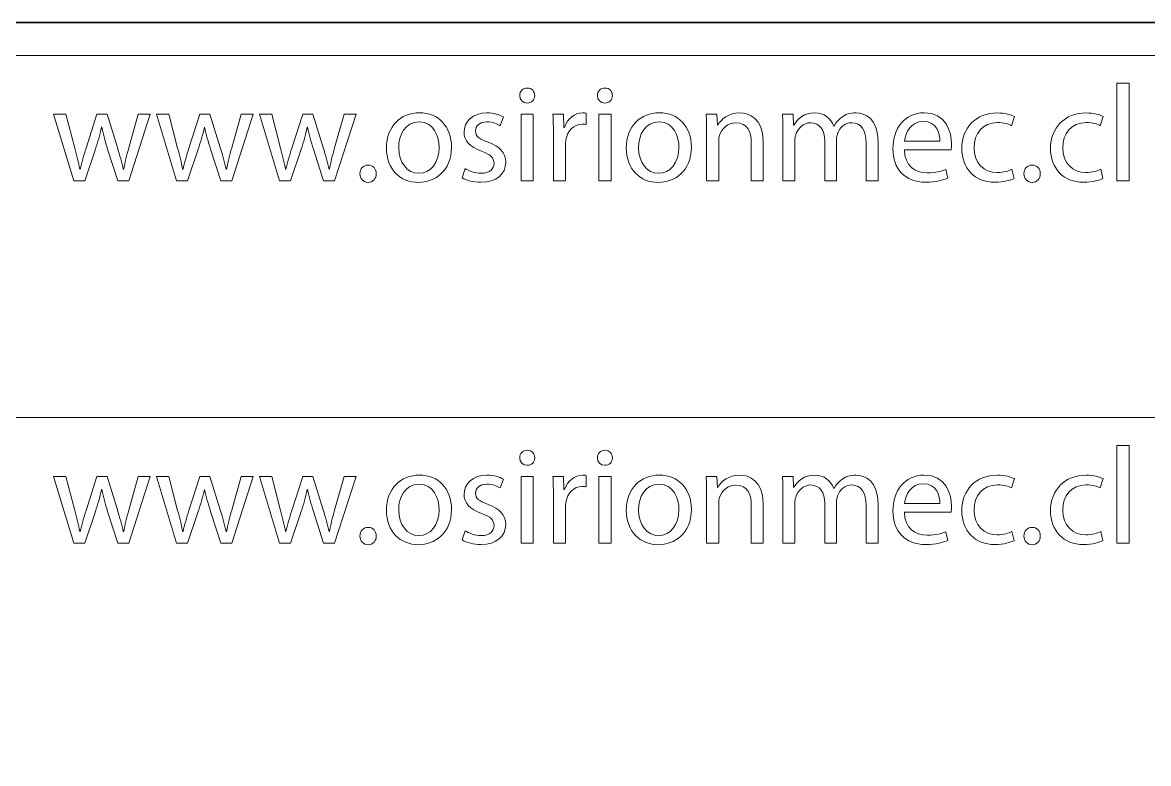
# Model space of a CAD drawing. Header units: inches. Extents: x 4400 to 4800, y 4100 to 4300.
# Drawn here: x 4729.27 to 4770.2, y 4273.05 to 4300 of the extents above; entities that cross this region are included whole.
import ezdxf

# ---------------------------------------------------------------- set-up
doc = ezdxf.new("R2010")
doc.units = ezdxf.units.IN
doc.header["$MEASUREMENT"] = 0
doc.layers.add('Capa 1', color=7, linetype='Continuous')

# ---------------------------------------------------------------- blocks, each defined once
blk = doc.blocks.new('block 47')
at = {"layer": 'Capa 1', "color": 1, "lineweight": 9, "true_color": 0xff0000}
for points in [[(4769.051, 4297.792), (4769.491, 4297.792), (4769.491, 4294.241), (4769.051, 4294.241), (4769.051, 4297.792)], [(4747.397, 4294.241), (4747.397, 4296.662), (4747.836, 4296.662), (4747.836, 4294.241), (4747.397, 4294.241)], [(4750.221, 4294.241), (4750.221, 4296.662), (4750.661, 4296.662), (4750.661, 4294.241), (4750.221, 4294.241)]]:
    blk.add_lwpolyline(points, dxfattribs=at)
for points, knots in [([(4747.887, 4297.342), (4747.891, 4297.192), (4747.781, 4297.072), (4747.606, 4297.072), (4747.451, 4297.072), (4747.342, 4297.192), (4747.342, 4297.342), (4747.342, 4297.497), (4747.457, 4297.617), (4747.616, 4297.617), (4747.781, 4297.617), (4747.887, 4297.497), (4747.887, 4297.342)], [0, 0, 0, 0, 1, 1, 1, 2, 2, 2, 3, 3, 3, 4, 4, 4, 4]), ([(4750.711, 4297.342), (4750.716, 4297.192), (4750.606, 4297.072), (4750.431, 4297.072), (4750.276, 4297.072), (4750.166, 4297.192), (4750.166, 4297.342), (4750.166, 4297.497), (4750.281, 4297.617), (4750.441, 4297.617), (4750.606, 4297.617), (4750.711, 4297.497), (4750.711, 4297.342)], [0, 0, 0, 0, 1, 1, 1, 2, 2, 2, 3, 3, 3, 4, 4, 4, 4]), ([(4730.846, 4296.662), (4730.846, 4296.662), (4731.167, 4295.432), (4731.167, 4295.432), (4731.236, 4295.161), (4731.302, 4294.911), (4731.347, 4294.661), (4731.347, 4294.661), (4731.362, 4294.661), (4731.362, 4294.661), (4731.416, 4294.906), (4731.497, 4295.166), (4731.577, 4295.426), (4731.577, 4295.426), (4731.972, 4296.662), (4731.972, 4296.662), (4731.972, 4296.662), (4732.342, 4296.662), (4732.342, 4296.662), (4732.342, 4296.662), (4732.717, 4295.452), (4732.717, 4295.452), (4732.807, 4295.161), (4732.877, 4294.906), (4732.932, 4294.661), (4732.932, 4294.661), (4732.947, 4294.661), (4732.947, 4294.661), (4732.987, 4294.906), (4733.052, 4295.161), (4733.132, 4295.446), (4733.132, 4295.446), (4733.477, 4296.662), (4733.477, 4296.662), (4733.477, 4296.662), (4733.912, 4296.662), (4733.912, 4296.662), (4733.912, 4296.662), (4733.132, 4294.241), (4733.132, 4294.241), (4733.132, 4294.241), (4732.732, 4294.241), (4732.732, 4294.241), (4732.732, 4294.241), (4732.362, 4295.396), (4732.362, 4295.396), (4732.277, 4295.666), (4732.207, 4295.907), (4732.147, 4296.192), (4732.147, 4296.192), (4732.137, 4296.192), (4732.137, 4296.192), (4732.077, 4295.901), (4732.002, 4295.651), (4731.917, 4295.392), (4731.917, 4295.392), (4731.527, 4294.241), (4731.527, 4294.241), (4731.527, 4294.241), (4731.127, 4294.241), (4731.127, 4294.241), (4731.127, 4294.241), (4730.397, 4296.662), (4730.397, 4296.662), (4730.397, 4296.662), (4730.846, 4296.662), (4730.846, 4296.662)], [0, 0, 0, 0, 1, 1, 1, 2, 2, 2, 3, 3, 3, 4, 4, 4, 5, 5, 5, 6, 6, 6, 7, 7, 7, 8, 8, 8, 9, 9, 9, 10, 10, 10, 11, 11, 11, 12, 12, 12, 13, 13, 13, 14, 14, 14, 15, 15, 15, 16, 16, 16, 17, 17, 17, 18, 18, 18, 19, 19, 19, 20, 20, 20, 21, 21, 21, 22, 22, 22, 22]), ([(4734.586, 4296.662), (4734.586, 4296.662), (4734.907, 4295.432), (4734.907, 4295.432), (4734.976, 4295.161), (4735.042, 4294.911), (4735.087, 4294.661), (4735.087, 4294.661), (4735.102, 4294.661), (4735.102, 4294.661), (4735.156, 4294.906), (4735.237, 4295.166), (4735.317, 4295.426), (4735.317, 4295.426), (4735.712, 4296.662), (4735.712, 4296.662), (4735.712, 4296.662), (4736.082, 4296.662), (4736.082, 4296.662), (4736.082, 4296.662), (4736.457, 4295.452), (4736.457, 4295.452), (4736.547, 4295.161), (4736.617, 4294.906), (4736.672, 4294.661), (4736.672, 4294.661), (4736.687, 4294.661), (4736.687, 4294.661), (4736.727, 4294.906), (4736.792, 4295.161), (4736.872, 4295.446), (4736.872, 4295.446), (4737.217, 4296.662), (4737.217, 4296.662), (4737.217, 4296.662), (4737.652, 4296.662), (4737.652, 4296.662), (4737.652, 4296.662), (4736.872, 4294.241), (4736.872, 4294.241), (4736.872, 4294.241), (4736.472, 4294.241), (4736.472, 4294.241), (4736.472, 4294.241), (4736.102, 4295.396), (4736.102, 4295.396), (4736.017, 4295.666), (4735.947, 4295.907), (4735.887, 4296.192), (4735.887, 4296.192), (4735.877, 4296.192), (4735.877, 4296.192), (4735.817, 4295.901), (4735.742, 4295.651), (4735.657, 4295.392), (4735.657, 4295.392), (4735.267, 4294.241), (4735.267, 4294.241), (4735.267, 4294.241), (4734.867, 4294.241), (4734.867, 4294.241), (4734.867, 4294.241), (4734.137, 4296.662), (4734.137, 4296.662), (4734.137, 4296.662), (4734.586, 4296.662), (4734.586, 4296.662)], [0, 0, 0, 0, 1, 1, 1, 2, 2, 2, 3, 3, 3, 4, 4, 4, 5, 5, 5, 6, 6, 6, 7, 7, 7, 8, 8, 8, 9, 9, 9, 10, 10, 10, 11, 11, 11, 12, 12, 12, 13, 13, 13, 14, 14, 14, 15, 15, 15, 16, 16, 16, 17, 17, 17, 18, 18, 18, 19, 19, 19, 20, 20, 20, 21, 21, 21, 22, 22, 22, 22]), ([(4738.326, 4296.662), (4738.326, 4296.662), (4738.647, 4295.432), (4738.647, 4295.432), (4738.716, 4295.161), (4738.782, 4294.911), (4738.827, 4294.661), (4738.827, 4294.661), (4738.842, 4294.661), (4738.842, 4294.661), (4738.896, 4294.906), (4738.977, 4295.166), (4739.057, 4295.426), (4739.057, 4295.426), (4739.452, 4296.662), (4739.452, 4296.662), (4739.452, 4296.662), (4739.822, 4296.662), (4739.822, 4296.662), (4739.822, 4296.662), (4740.197, 4295.452), (4740.197, 4295.452), (4740.287, 4295.161), (4740.357, 4294.906), (4740.412, 4294.661), (4740.412, 4294.661), (4740.427, 4294.661), (4740.427, 4294.661), (4740.467, 4294.906), (4740.532, 4295.161), (4740.612, 4295.446), (4740.612, 4295.446), (4740.957, 4296.662), (4740.957, 4296.662), (4740.957, 4296.662), (4741.392, 4296.662), (4741.392, 4296.662), (4741.392, 4296.662), (4740.612, 4294.241), (4740.612, 4294.241), (4740.612, 4294.241), (4740.212, 4294.241), (4740.212, 4294.241), (4740.212, 4294.241), (4739.842, 4295.396), (4739.842, 4295.396), (4739.757, 4295.666), (4739.687, 4295.907), (4739.627, 4296.192), (4739.627, 4296.192), (4739.617, 4296.192), (4739.617, 4296.192), (4739.557, 4295.901), (4739.482, 4295.651), (4739.396, 4295.392), (4739.396, 4295.392), (4739.007, 4294.241), (4739.007, 4294.241), (4739.007, 4294.241), (4738.607, 4294.241), (4738.607, 4294.241), (4738.607, 4294.241), (4737.877, 4296.662), (4737.877, 4296.662), (4737.877, 4296.662), (4738.326, 4296.662), (4738.326, 4296.662)], [0, 0, 0, 0, 1, 1, 1, 2, 2, 2, 3, 3, 3, 4, 4, 4, 5, 5, 5, 6, 6, 6, 7, 7, 7, 8, 8, 8, 9, 9, 9, 10, 10, 10, 11, 11, 11, 12, 12, 12, 13, 13, 13, 14, 14, 14, 15, 15, 15, 16, 16, 16, 17, 17, 17, 18, 18, 18, 19, 19, 19, 20, 20, 20, 21, 21, 21, 22, 22, 22, 22]), ([(4744.862, 4295.471), (4744.862, 4294.576), (4744.242, 4294.186), (4743.657, 4294.186), (4743.001, 4294.186), (4742.496, 4294.666), (4742.496, 4295.432), (4742.496, 4296.241), (4743.026, 4296.717), (4743.697, 4296.717), (4744.392, 4296.717), (4744.862, 4296.211), (4744.862, 4295.471)], [0, 0, 0, 0, 1, 1, 1, 2, 2, 2, 3, 3, 3, 4, 4, 4, 4]), ([(4745.356, 4294.691), (4745.486, 4294.606), (4745.716, 4294.516), (4745.936, 4294.516), (4746.256, 4294.516), (4746.407, 4294.676), (4746.407, 4294.876), (4746.407, 4295.086), (4746.281, 4295.201), (4745.956, 4295.321), (4745.521, 4295.476), (4745.316, 4295.716), (4745.316, 4296.007), (4745.316, 4296.396), (4745.631, 4296.717), (4746.151, 4296.717), (4746.396, 4296.717), (4746.611, 4296.647), (4746.746, 4296.567), (4746.746, 4296.567), (4746.636, 4296.247), (4746.636, 4296.247), (4746.542, 4296.307), (4746.367, 4296.387), (4746.141, 4296.387), (4745.882, 4296.387), (4745.736, 4296.237), (4745.736, 4296.056), (4745.736, 4295.857), (4745.882, 4295.766), (4746.196, 4295.646), (4746.616, 4295.486), (4746.832, 4295.276), (4746.832, 4294.916), (4746.832, 4294.491), (4746.502, 4294.191), (4745.926, 4294.191), (4745.661, 4294.191), (4745.416, 4294.256), (4745.246, 4294.356), (4745.246, 4294.356), (4745.356, 4294.691), (4745.356, 4294.691)], [0, 0, 0, 0, 1, 1, 1, 2, 2, 2, 3, 3, 3, 4, 4, 4, 5, 5, 5, 6, 6, 6, 7, 7, 7, 8, 8, 8, 9, 9, 9, 10, 10, 10, 11, 11, 11, 12, 12, 12, 13, 13, 13, 14, 14, 14, 14]), ([(4748.567, 4295.907), (4748.567, 4296.192), (4748.561, 4296.436), (4748.547, 4296.662), (4748.547, 4296.662), (4748.931, 4296.662), (4748.931, 4296.662), (4748.931, 4296.662), (4748.946, 4296.187), (4748.946, 4296.187), (4748.946, 4296.187), (4748.966, 4296.187), (4748.966, 4296.187), (4749.077, 4296.512), (4749.342, 4296.717), (4749.637, 4296.717), (4749.686, 4296.717), (4749.721, 4296.712), (4749.761, 4296.702), (4749.761, 4296.702), (4749.761, 4296.287), (4749.761, 4296.287), (4749.717, 4296.297), (4749.672, 4296.301), (4749.611, 4296.301), (4749.301, 4296.301), (4749.081, 4296.066), (4749.021, 4295.736), (4749.012, 4295.676), (4749.001, 4295.607), (4749.001, 4295.531), (4749.001, 4295.531), (4749.001, 4294.241), (4749.001, 4294.241), (4749.001, 4294.241), (4748.567, 4294.241), (4748.567, 4294.241), (4748.567, 4294.241), (4748.567, 4295.907), (4748.567, 4295.907)], [0, 0, 0, 0, 1, 1, 1, 2, 2, 2, 3, 3, 3, 4, 4, 4, 5, 5, 5, 6, 6, 6, 7, 7, 7, 8, 8, 8, 9, 9, 9, 10, 10, 10, 11, 11, 11, 12, 12, 12, 13, 13, 13, 13]), ([(4753.581, 4295.471), (4753.581, 4294.576), (4752.961, 4294.186), (4752.376, 4294.186), (4751.721, 4294.186), (4751.216, 4294.666), (4751.216, 4295.432), (4751.216, 4296.241), (4751.746, 4296.717), (4752.416, 4296.717), (4753.111, 4296.717), (4753.581, 4296.211), (4753.581, 4295.471)], [0, 0, 0, 0, 1, 1, 1, 2, 2, 2, 3, 3, 3, 4, 4, 4, 4]), ([(4754.136, 4296.007), (4754.136, 4296.257), (4754.131, 4296.462), (4754.116, 4296.662), (4754.116, 4296.662), (4754.506, 4296.662), (4754.506, 4296.662), (4754.506, 4296.662), (4754.531, 4296.261), (4754.531, 4296.261), (4754.531, 4296.261), (4754.541, 4296.261), (4754.541, 4296.261), (4754.661, 4296.492), (4754.941, 4296.717), (4755.341, 4296.717), (4755.676, 4296.717), (4756.196, 4296.517), (4756.196, 4295.686), (4756.196, 4295.686), (4756.196, 4294.241), (4756.196, 4294.241), (4756.196, 4294.241), (4755.757, 4294.241), (4755.757, 4294.241), (4755.757, 4294.241), (4755.757, 4295.637), (4755.757, 4295.637), (4755.757, 4296.026), (4755.611, 4296.352), (4755.196, 4296.352), (4754.906, 4296.352), (4754.681, 4296.146), (4754.606, 4295.901), (4754.586, 4295.847), (4754.576, 4295.772), (4754.576, 4295.696), (4754.576, 4295.696), (4754.576, 4294.241), (4754.576, 4294.241), (4754.576, 4294.241), (4754.136, 4294.241), (4754.136, 4294.241), (4754.136, 4294.241), (4754.136, 4296.007), (4754.136, 4296.007)], [0, 0, 0, 0, 1, 1, 1, 2, 2, 2, 3, 3, 3, 4, 4, 4, 5, 5, 5, 6, 6, 6, 7, 7, 7, 8, 8, 8, 9, 9, 9, 10, 10, 10, 11, 11, 11, 12, 12, 12, 13, 13, 13, 14, 14, 14, 15, 15, 15, 15]), ([(4756.911, 4296.007), (4756.911, 4296.257), (4756.906, 4296.462), (4756.891, 4296.662), (4756.891, 4296.662), (4757.276, 4296.662), (4757.276, 4296.662), (4757.276, 4296.662), (4757.296, 4296.271), (4757.296, 4296.271), (4757.296, 4296.271), (4757.311, 4296.271), (4757.311, 4296.271), (4757.446, 4296.502), (4757.671, 4296.717), (4758.071, 4296.717), (4758.401, 4296.717), (4758.651, 4296.517), (4758.757, 4296.231), (4758.757, 4296.231), (4758.766, 4296.231), (4758.766, 4296.231), (4758.841, 4296.367), (4758.936, 4296.472), (4759.036, 4296.547), (4759.182, 4296.657), (4759.342, 4296.717), (4759.572, 4296.717), (4759.891, 4296.717), (4760.367, 4296.507), (4760.367, 4295.666), (4760.367, 4295.666), (4760.367, 4294.241), (4760.367, 4294.241), (4760.367, 4294.241), (4759.937, 4294.241), (4759.937, 4294.241), (4759.937, 4294.241), (4759.937, 4295.611), (4759.937, 4295.611), (4759.937, 4296.076), (4759.767, 4296.357), (4759.411, 4296.357), (4759.162, 4296.357), (4758.967, 4296.172), (4758.892, 4295.957), (4758.872, 4295.897), (4758.856, 4295.816), (4758.856, 4295.736), (4758.856, 4295.736), (4758.856, 4294.241), (4758.856, 4294.241), (4758.856, 4294.241), (4758.427, 4294.241), (4758.427, 4294.241), (4758.427, 4294.241), (4758.427, 4295.692), (4758.427, 4295.692), (4758.427, 4296.076), (4758.256, 4296.357), (4757.921, 4296.357), (4757.646, 4296.357), (4757.446, 4296.136), (4757.376, 4295.917), (4757.351, 4295.851), (4757.341, 4295.776), (4757.341, 4295.702), (4757.341, 4295.702), (4757.341, 4294.241), (4757.341, 4294.241), (4757.341, 4294.241), (4756.911, 4294.241), (4756.911, 4294.241), (4756.911, 4294.241), (4756.911, 4296.007), (4756.911, 4296.007)], [0, 0, 0, 0, 1, 1, 1, 2, 2, 2, 3, 3, 3, 4, 4, 4, 5, 5, 5, 6, 6, 6, 7, 7, 7, 8, 8, 8, 9, 9, 9, 10, 10, 10, 11, 11, 11, 12, 12, 12, 13, 13, 13, 14, 14, 14, 15, 15, 15, 16, 16, 16, 17, 17, 17, 18, 18, 18, 19, 19, 19, 20, 20, 20, 21, 21, 21, 22, 22, 22, 23, 23, 23, 24, 24, 24, 25, 25, 25, 25]), ([(4761.326, 4295.372), (4761.336, 4294.776), (4761.716, 4294.531), (4762.156, 4294.531), (4762.471, 4294.531), (4762.661, 4294.586), (4762.827, 4294.656), (4762.827, 4294.656), (4762.901, 4294.341), (4762.901, 4294.341), (4762.746, 4294.271), (4762.481, 4294.191), (4762.096, 4294.191), (4761.351, 4294.191), (4760.906, 4294.681), (4760.906, 4295.412), (4760.906, 4296.142), (4761.336, 4296.717), (4762.041, 4296.717), (4762.831, 4296.717), (4763.042, 4296.022), (4763.042, 4295.577), (4763.042, 4295.486), (4763.031, 4295.416), (4763.026, 4295.372), (4763.026, 4295.372), (4761.326, 4295.372), (4761.326, 4295.372)], [0, 0, 0, 0, 1, 1, 1, 2, 2, 2, 3, 3, 3, 4, 4, 4, 5, 5, 5, 6, 6, 6, 7, 7, 7, 8, 8, 8, 9, 9, 9, 9]), ([(4765.311, 4294.331), (4765.196, 4294.271), (4764.941, 4294.191), (4764.616, 4294.191), (4763.886, 4294.191), (4763.411, 4294.686), (4763.411, 4295.426), (4763.411, 4296.172), (4763.921, 4296.712), (4764.711, 4296.712), (4764.971, 4296.712), (4765.201, 4296.647), (4765.322, 4296.587), (4765.322, 4296.587), (4765.221, 4296.247), (4765.221, 4296.247), (4765.116, 4296.307), (4764.951, 4296.362), (4764.711, 4296.362), (4764.156, 4296.362), (4763.856, 4295.951), (4763.856, 4295.446), (4763.856, 4294.887), (4764.216, 4294.541), (4764.696, 4294.541), (4764.946, 4294.541), (4765.111, 4294.606), (4765.236, 4294.661), (4765.236, 4294.661), (4765.311, 4294.331), (4765.311, 4294.331)], [0, 0, 0, 0, 1, 1, 1, 2, 2, 2, 3, 3, 3, 4, 4, 4, 5, 5, 5, 6, 6, 6, 7, 7, 7, 8, 8, 8, 9, 9, 9, 10, 10, 10, 10]), ([(4768.536, 4294.331), (4768.421, 4294.271), (4768.166, 4294.191), (4767.841, 4294.191), (4767.111, 4294.191), (4766.636, 4294.686), (4766.636, 4295.426), (4766.636, 4296.172), (4767.146, 4296.712), (4767.936, 4296.712), (4768.196, 4296.712), (4768.426, 4296.647), (4768.546, 4296.587), (4768.546, 4296.587), (4768.446, 4296.247), (4768.446, 4296.247), (4768.341, 4296.307), (4768.176, 4296.362), (4767.936, 4296.362), (4767.381, 4296.362), (4767.081, 4295.951), (4767.081, 4295.446), (4767.081, 4294.887), (4767.441, 4294.541), (4767.921, 4294.541), (4768.171, 4294.541), (4768.336, 4294.606), (4768.461, 4294.661), (4768.461, 4294.661), (4768.536, 4294.331), (4768.536, 4294.331)], [0, 0, 0, 0, 1, 1, 1, 2, 2, 2, 3, 3, 3, 4, 4, 4, 5, 5, 5, 6, 6, 6, 7, 7, 7, 8, 8, 8, 9, 9, 9, 10, 10, 10, 10]), ([(4742.942, 4295.446), (4742.942, 4294.916), (4743.247, 4294.516), (4743.677, 4294.516), (4744.097, 4294.516), (4744.412, 4294.911), (4744.412, 4295.456), (4744.412, 4295.867), (4744.207, 4296.387), (4743.686, 4296.387), (4743.167, 4296.387), (4742.942, 4295.907), (4742.942, 4295.446)], [0, 0, 0, 0, 1, 1, 1, 2, 2, 2, 3, 3, 3, 4, 4, 4, 4]), ([(4751.661, 4295.446), (4751.661, 4294.916), (4751.966, 4294.516), (4752.396, 4294.516), (4752.817, 4294.516), (4753.131, 4294.911), (4753.131, 4295.456), (4753.131, 4295.867), (4752.926, 4296.387), (4752.406, 4296.387), (4751.886, 4296.387), (4751.661, 4295.907), (4751.661, 4295.446)], [0, 0, 0, 0, 1, 1, 1, 2, 2, 2, 3, 3, 3, 4, 4, 4, 4]), ([(4762.616, 4295.686), (4762.621, 4295.967), (4762.501, 4296.402), (4762.006, 4296.402), (4761.561, 4296.402), (4761.366, 4295.991), (4761.331, 4295.686), (4761.331, 4295.686), (4762.616, 4295.686), (4762.616, 4295.686)], [0, 0, 0, 0, 1, 1, 1, 2, 2, 2, 3, 3, 3, 3]), ([(4741.532, 4294.501), (4741.532, 4294.686), (4741.656, 4294.816), (4741.831, 4294.816), (4742.007, 4294.816), (4742.126, 4294.686), (4742.126, 4294.501), (4742.126, 4294.321), (4742.011, 4294.186), (4741.827, 4294.186), (4741.652, 4294.186), (4741.532, 4294.321), (4741.532, 4294.501)], [0, 0, 0, 0, 1, 1, 1, 2, 2, 2, 3, 3, 3, 4, 4, 4, 4]), ([(4765.671, 4294.501), (4765.671, 4294.686), (4765.796, 4294.816), (4765.971, 4294.816), (4766.146, 4294.816), (4766.266, 4294.686), (4766.266, 4294.501), (4766.266, 4294.321), (4766.151, 4294.186), (4765.966, 4294.186), (4765.791, 4294.186), (4765.671, 4294.321), (4765.671, 4294.501)], [0, 0, 0, 0, 1, 1, 1, 2, 2, 2, 3, 3, 3, 4, 4, 4, 4])]:
    blk.add_open_spline(points, degree=3, knots=knots, dxfattribs=at)
blk = doc.blocks.new('block 48')
at = {"layer": 'Capa 1', "color": 1, "lineweight": 9, "true_color": 0xff0000}
for points in [[(4769.051, 4284.618), (4769.491, 4284.618), (4769.491, 4281.067), (4769.051, 4281.067), (4769.051, 4284.618)], [(4747.397, 4281.067), (4747.397, 4283.488), (4747.836, 4283.488), (4747.836, 4281.067), (4747.397, 4281.067)], [(4750.221, 4281.067), (4750.221, 4283.488), (4750.661, 4283.488), (4750.661, 4281.067), (4750.221, 4281.067)]]:
    blk.add_lwpolyline(points, dxfattribs=at)
for points, knots in [([(4747.887, 4284.168), (4747.891, 4284.018), (4747.781, 4283.898), (4747.606, 4283.898), (4747.451, 4283.898), (4747.342, 4284.018), (4747.342, 4284.168), (4747.342, 4284.323), (4747.457, 4284.443), (4747.616, 4284.443), (4747.781, 4284.443), (4747.887, 4284.323), (4747.887, 4284.168)], [0, 0, 0, 0, 1, 1, 1, 2, 2, 2, 3, 3, 3, 4, 4, 4, 4]), ([(4750.711, 4284.168), (4750.716, 4284.018), (4750.606, 4283.898), (4750.431, 4283.898), (4750.276, 4283.898), (4750.166, 4284.018), (4750.166, 4284.168), (4750.166, 4284.323), (4750.281, 4284.443), (4750.441, 4284.443), (4750.606, 4284.443), (4750.711, 4284.323), (4750.711, 4284.168)], [0, 0, 0, 0, 1, 1, 1, 2, 2, 2, 3, 3, 3, 4, 4, 4, 4]), ([(4730.846, 4283.488), (4730.846, 4283.488), (4731.167, 4282.257), (4731.167, 4282.257), (4731.236, 4281.987), (4731.302, 4281.737), (4731.347, 4281.487), (4731.347, 4281.487), (4731.362, 4281.487), (4731.362, 4281.487), (4731.416, 4281.732), (4731.497, 4281.992), (4731.577, 4282.252), (4731.577, 4282.252), (4731.972, 4283.488), (4731.972, 4283.488), (4731.972, 4283.488), (4732.342, 4283.488), (4732.342, 4283.488), (4732.342, 4283.488), (4732.717, 4282.277), (4732.717, 4282.277), (4732.807, 4281.987), (4732.877, 4281.732), (4732.932, 4281.487), (4732.932, 4281.487), (4732.947, 4281.487), (4732.947, 4281.487), (4732.987, 4281.732), (4733.052, 4281.987), (4733.132, 4282.272), (4733.132, 4282.272), (4733.477, 4283.488), (4733.477, 4283.488), (4733.477, 4283.488), (4733.912, 4283.488), (4733.912, 4283.488), (4733.912, 4283.488), (4733.132, 4281.067), (4733.132, 4281.067), (4733.132, 4281.067), (4732.732, 4281.067), (4732.732, 4281.067), (4732.732, 4281.067), (4732.362, 4282.222), (4732.362, 4282.222), (4732.277, 4282.492), (4732.207, 4282.733), (4732.147, 4283.017), (4732.147, 4283.017), (4732.137, 4283.017), (4732.137, 4283.017), (4732.077, 4282.727), (4732.002, 4282.477), (4731.917, 4282.218), (4731.917, 4282.218), (4731.527, 4281.067), (4731.527, 4281.067), (4731.527, 4281.067), (4731.127, 4281.067), (4731.127, 4281.067), (4731.127, 4281.067), (4730.397, 4283.488), (4730.397, 4283.488), (4730.397, 4283.488), (4730.846, 4283.488), (4730.846, 4283.488)], [0, 0, 0, 0, 1, 1, 1, 2, 2, 2, 3, 3, 3, 4, 4, 4, 5, 5, 5, 6, 6, 6, 7, 7, 7, 8, 8, 8, 9, 9, 9, 10, 10, 10, 11, 11, 11, 12, 12, 12, 13, 13, 13, 14, 14, 14, 15, 15, 15, 16, 16, 16, 17, 17, 17, 18, 18, 18, 19, 19, 19, 20, 20, 20, 21, 21, 21, 22, 22, 22, 22]), ([(4734.586, 4283.488), (4734.586, 4283.488), (4734.907, 4282.257), (4734.907, 4282.257), (4734.976, 4281.987), (4735.042, 4281.737), (4735.087, 4281.487), (4735.087, 4281.487), (4735.102, 4281.487), (4735.102, 4281.487), (4735.156, 4281.732), (4735.237, 4281.992), (4735.317, 4282.252), (4735.317, 4282.252), (4735.712, 4283.488), (4735.712, 4283.488), (4735.712, 4283.488), (4736.082, 4283.488), (4736.082, 4283.488), (4736.082, 4283.488), (4736.457, 4282.277), (4736.457, 4282.277), (4736.547, 4281.987), (4736.617, 4281.732), (4736.672, 4281.487), (4736.672, 4281.487), (4736.687, 4281.487), (4736.687, 4281.487), (4736.727, 4281.732), (4736.792, 4281.987), (4736.872, 4282.272), (4736.872, 4282.272), (4737.217, 4283.488), (4737.217, 4283.488), (4737.217, 4283.488), (4737.652, 4283.488), (4737.652, 4283.488), (4737.652, 4283.488), (4736.872, 4281.067), (4736.872, 4281.067), (4736.872, 4281.067), (4736.472, 4281.067), (4736.472, 4281.067), (4736.472, 4281.067), (4736.102, 4282.222), (4736.102, 4282.222), (4736.017, 4282.492), (4735.947, 4282.733), (4735.887, 4283.017), (4735.887, 4283.017), (4735.877, 4283.017), (4735.877, 4283.017), (4735.817, 4282.727), (4735.742, 4282.477), (4735.657, 4282.218), (4735.657, 4282.218), (4735.267, 4281.067), (4735.267, 4281.067), (4735.267, 4281.067), (4734.867, 4281.067), (4734.867, 4281.067), (4734.867, 4281.067), (4734.137, 4283.488), (4734.137, 4283.488), (4734.137, 4283.488), (4734.586, 4283.488), (4734.586, 4283.488)], [0, 0, 0, 0, 1, 1, 1, 2, 2, 2, 3, 3, 3, 4, 4, 4, 5, 5, 5, 6, 6, 6, 7, 7, 7, 8, 8, 8, 9, 9, 9, 10, 10, 10, 11, 11, 11, 12, 12, 12, 13, 13, 13, 14, 14, 14, 15, 15, 15, 16, 16, 16, 17, 17, 17, 18, 18, 18, 19, 19, 19, 20, 20, 20, 21, 21, 21, 22, 22, 22, 22]), ([(4738.326, 4283.488), (4738.326, 4283.488), (4738.647, 4282.257), (4738.647, 4282.257), (4738.716, 4281.987), (4738.782, 4281.737), (4738.827, 4281.487), (4738.827, 4281.487), (4738.842, 4281.487), (4738.842, 4281.487), (4738.896, 4281.732), (4738.977, 4281.992), (4739.057, 4282.252), (4739.057, 4282.252), (4739.452, 4283.488), (4739.452, 4283.488), (4739.452, 4283.488), (4739.822, 4283.488), (4739.822, 4283.488), (4739.822, 4283.488), (4740.197, 4282.277), (4740.197, 4282.277), (4740.287, 4281.987), (4740.357, 4281.732), (4740.412, 4281.487), (4740.412, 4281.487), (4740.427, 4281.487), (4740.427, 4281.487), (4740.467, 4281.732), (4740.532, 4281.987), (4740.612, 4282.272), (4740.612, 4282.272), (4740.957, 4283.488), (4740.957, 4283.488), (4740.957, 4283.488), (4741.392, 4283.488), (4741.392, 4283.488), (4741.392, 4283.488), (4740.612, 4281.067), (4740.612, 4281.067), (4740.612, 4281.067), (4740.212, 4281.067), (4740.212, 4281.067), (4740.212, 4281.067), (4739.842, 4282.222), (4739.842, 4282.222), (4739.757, 4282.492), (4739.687, 4282.733), (4739.627, 4283.017), (4739.627, 4283.017), (4739.617, 4283.017), (4739.617, 4283.017), (4739.557, 4282.727), (4739.482, 4282.477), (4739.396, 4282.218), (4739.396, 4282.218), (4739.007, 4281.067), (4739.007, 4281.067), (4739.007, 4281.067), (4738.607, 4281.067), (4738.607, 4281.067), (4738.607, 4281.067), (4737.877, 4283.488), (4737.877, 4283.488), (4737.877, 4283.488), (4738.326, 4283.488), (4738.326, 4283.488)], [0, 0, 0, 0, 1, 1, 1, 2, 2, 2, 3, 3, 3, 4, 4, 4, 5, 5, 5, 6, 6, 6, 7, 7, 7, 8, 8, 8, 9, 9, 9, 10, 10, 10, 11, 11, 11, 12, 12, 12, 13, 13, 13, 14, 14, 14, 15, 15, 15, 16, 16, 16, 17, 17, 17, 18, 18, 18, 19, 19, 19, 20, 20, 20, 21, 21, 21, 22, 22, 22, 22]), ([(4744.862, 4282.297), (4744.862, 4281.402), (4744.242, 4281.012), (4743.657, 4281.012), (4743.001, 4281.012), (4742.496, 4281.492), (4742.496, 4282.257), (4742.496, 4283.067), (4743.026, 4283.542), (4743.697, 4283.542), (4744.392, 4283.542), (4744.862, 4283.037), (4744.862, 4282.297)], [0, 0, 0, 0, 1, 1, 1, 2, 2, 2, 3, 3, 3, 4, 4, 4, 4]), ([(4745.356, 4281.517), (4745.486, 4281.432), (4745.716, 4281.342), (4745.936, 4281.342), (4746.256, 4281.342), (4746.407, 4281.502), (4746.407, 4281.702), (4746.407, 4281.912), (4746.281, 4282.027), (4745.956, 4282.147), (4745.521, 4282.302), (4745.316, 4282.542), (4745.316, 4282.832), (4745.316, 4283.222), (4745.631, 4283.542), (4746.151, 4283.542), (4746.396, 4283.542), (4746.611, 4283.473), (4746.746, 4283.393), (4746.746, 4283.393), (4746.636, 4283.073), (4746.636, 4283.073), (4746.542, 4283.133), (4746.367, 4283.212), (4746.141, 4283.212), (4745.882, 4283.212), (4745.736, 4283.063), (4745.736, 4282.882), (4745.736, 4282.683), (4745.882, 4282.592), (4746.196, 4282.472), (4746.616, 4282.312), (4746.832, 4282.102), (4746.832, 4281.742), (4746.832, 4281.317), (4746.502, 4281.017), (4745.926, 4281.017), (4745.661, 4281.017), (4745.416, 4281.082), (4745.246, 4281.182), (4745.246, 4281.182), (4745.356, 4281.517), (4745.356, 4281.517)], [0, 0, 0, 0, 1, 1, 1, 2, 2, 2, 3, 3, 3, 4, 4, 4, 5, 5, 5, 6, 6, 6, 7, 7, 7, 8, 8, 8, 9, 9, 9, 10, 10, 10, 11, 11, 11, 12, 12, 12, 13, 13, 13, 14, 14, 14, 14]), ([(4748.567, 4282.733), (4748.567, 4283.017), (4748.561, 4283.262), (4748.547, 4283.488), (4748.547, 4283.488), (4748.931, 4283.488), (4748.931, 4283.488), (4748.931, 4283.488), (4748.946, 4283.013), (4748.946, 4283.013), (4748.946, 4283.013), (4748.966, 4283.013), (4748.966, 4283.013), (4749.077, 4283.338), (4749.342, 4283.542), (4749.637, 4283.542), (4749.686, 4283.542), (4749.721, 4283.538), (4749.761, 4283.528), (4749.761, 4283.528), (4749.761, 4283.113), (4749.761, 4283.113), (4749.717, 4283.123), (4749.672, 4283.127), (4749.611, 4283.127), (4749.301, 4283.127), (4749.081, 4282.892), (4749.021, 4282.562), (4749.012, 4282.502), (4749.001, 4282.432), (4749.001, 4282.357), (4749.001, 4282.357), (4749.001, 4281.067), (4749.001, 4281.067), (4749.001, 4281.067), (4748.567, 4281.067), (4748.567, 4281.067), (4748.567, 4281.067), (4748.567, 4282.733), (4748.567, 4282.733)], [0, 0, 0, 0, 1, 1, 1, 2, 2, 2, 3, 3, 3, 4, 4, 4, 5, 5, 5, 6, 6, 6, 7, 7, 7, 8, 8, 8, 9, 9, 9, 10, 10, 10, 11, 11, 11, 12, 12, 12, 13, 13, 13, 13]), ([(4753.581, 4282.297), (4753.581, 4281.402), (4752.961, 4281.012), (4752.376, 4281.012), (4751.721, 4281.012), (4751.216, 4281.492), (4751.216, 4282.257), (4751.216, 4283.067), (4751.746, 4283.542), (4752.416, 4283.542), (4753.111, 4283.542), (4753.581, 4283.037), (4753.581, 4282.297)], [0, 0, 0, 0, 1, 1, 1, 2, 2, 2, 3, 3, 3, 4, 4, 4, 4]), ([(4754.136, 4282.832), (4754.136, 4283.083), (4754.131, 4283.288), (4754.116, 4283.488), (4754.116, 4283.488), (4754.506, 4283.488), (4754.506, 4283.488), (4754.506, 4283.488), (4754.531, 4283.087), (4754.531, 4283.087), (4754.531, 4283.087), (4754.541, 4283.087), (4754.541, 4283.087), (4754.661, 4283.318), (4754.941, 4283.542), (4755.341, 4283.542), (4755.676, 4283.542), (4756.196, 4283.343), (4756.196, 4282.512), (4756.196, 4282.512), (4756.196, 4281.067), (4756.196, 4281.067), (4756.196, 4281.067), (4755.757, 4281.067), (4755.757, 4281.067), (4755.757, 4281.067), (4755.757, 4282.462), (4755.757, 4282.462), (4755.757, 4282.852), (4755.611, 4283.178), (4755.196, 4283.178), (4754.906, 4283.178), (4754.681, 4282.972), (4754.606, 4282.727), (4754.586, 4282.673), (4754.576, 4282.598), (4754.576, 4282.522), (4754.576, 4282.522), (4754.576, 4281.067), (4754.576, 4281.067), (4754.576, 4281.067), (4754.136, 4281.067), (4754.136, 4281.067), (4754.136, 4281.067), (4754.136, 4282.832), (4754.136, 4282.832)], [0, 0, 0, 0, 1, 1, 1, 2, 2, 2, 3, 3, 3, 4, 4, 4, 5, 5, 5, 6, 6, 6, 7, 7, 7, 8, 8, 8, 9, 9, 9, 10, 10, 10, 11, 11, 11, 12, 12, 12, 13, 13, 13, 14, 14, 14, 15, 15, 15, 15]), ([(4756.911, 4282.832), (4756.911, 4283.083), (4756.906, 4283.288), (4756.891, 4283.488), (4756.891, 4283.488), (4757.276, 4283.488), (4757.276, 4283.488), (4757.276, 4283.488), (4757.296, 4283.097), (4757.296, 4283.097), (4757.296, 4283.097), (4757.311, 4283.097), (4757.311, 4283.097), (4757.446, 4283.328), (4757.671, 4283.542), (4758.071, 4283.542), (4758.401, 4283.542), (4758.651, 4283.343), (4758.757, 4283.057), (4758.757, 4283.057), (4758.766, 4283.057), (4758.766, 4283.057), (4758.841, 4283.192), (4758.936, 4283.298), (4759.036, 4283.373), (4759.182, 4283.483), (4759.342, 4283.542), (4759.572, 4283.542), (4759.891, 4283.542), (4760.367, 4283.333), (4760.367, 4282.492), (4760.367, 4282.492), (4760.367, 4281.067), (4760.367, 4281.067), (4760.367, 4281.067), (4759.937, 4281.067), (4759.937, 4281.067), (4759.937, 4281.067), (4759.937, 4282.437), (4759.937, 4282.437), (4759.937, 4282.902), (4759.767, 4283.182), (4759.411, 4283.182), (4759.162, 4283.182), (4758.967, 4282.997), (4758.892, 4282.783), (4758.872, 4282.723), (4758.856, 4282.642), (4758.856, 4282.562), (4758.856, 4282.562), (4758.856, 4281.067), (4758.856, 4281.067), (4758.856, 4281.067), (4758.427, 4281.067), (4758.427, 4281.067), (4758.427, 4281.067), (4758.427, 4282.518), (4758.427, 4282.518), (4758.427, 4282.902), (4758.256, 4283.182), (4757.921, 4283.182), (4757.646, 4283.182), (4757.446, 4282.962), (4757.376, 4282.743), (4757.351, 4282.677), (4757.341, 4282.602), (4757.341, 4282.528), (4757.341, 4282.528), (4757.341, 4281.067), (4757.341, 4281.067), (4757.341, 4281.067), (4756.911, 4281.067), (4756.911, 4281.067), (4756.911, 4281.067), (4756.911, 4282.832), (4756.911, 4282.832)], [0, 0, 0, 0, 1, 1, 1, 2, 2, 2, 3, 3, 3, 4, 4, 4, 5, 5, 5, 6, 6, 6, 7, 7, 7, 8, 8, 8, 9, 9, 9, 10, 10, 10, 11, 11, 11, 12, 12, 12, 13, 13, 13, 14, 14, 14, 15, 15, 15, 16, 16, 16, 17, 17, 17, 18, 18, 18, 19, 19, 19, 20, 20, 20, 21, 21, 21, 22, 22, 22, 23, 23, 23, 24, 24, 24, 25, 25, 25, 25]), ([(4761.326, 4282.198), (4761.336, 4281.602), (4761.716, 4281.357), (4762.156, 4281.357), (4762.471, 4281.357), (4762.661, 4281.412), (4762.827, 4281.482), (4762.827, 4281.482), (4762.901, 4281.167), (4762.901, 4281.167), (4762.746, 4281.097), (4762.481, 4281.017), (4762.096, 4281.017), (4761.351, 4281.017), (4760.906, 4281.507), (4760.906, 4282.237), (4760.906, 4282.968), (4761.336, 4283.542), (4762.041, 4283.542), (4762.831, 4283.542), (4763.042, 4282.848), (4763.042, 4282.403), (4763.042, 4282.312), (4763.031, 4282.242), (4763.026, 4282.198), (4763.026, 4282.198), (4761.326, 4282.198), (4761.326, 4282.198)], [0, 0, 0, 0, 1, 1, 1, 2, 2, 2, 3, 3, 3, 4, 4, 4, 5, 5, 5, 6, 6, 6, 7, 7, 7, 8, 8, 8, 9, 9, 9, 9]), ([(4765.311, 4281.157), (4765.196, 4281.097), (4764.941, 4281.017), (4764.616, 4281.017), (4763.886, 4281.017), (4763.411, 4281.512), (4763.411, 4282.252), (4763.411, 4282.997), (4763.921, 4283.538), (4764.711, 4283.538), (4764.971, 4283.538), (4765.201, 4283.473), (4765.322, 4283.413), (4765.322, 4283.413), (4765.221, 4283.073), (4765.221, 4283.073), (4765.116, 4283.133), (4764.951, 4283.188), (4764.711, 4283.188), (4764.156, 4283.188), (4763.856, 4282.777), (4763.856, 4282.272), (4763.856, 4281.712), (4764.216, 4281.367), (4764.696, 4281.367), (4764.946, 4281.367), (4765.111, 4281.432), (4765.236, 4281.487), (4765.236, 4281.487), (4765.311, 4281.157), (4765.311, 4281.157)], [0, 0, 0, 0, 1, 1, 1, 2, 2, 2, 3, 3, 3, 4, 4, 4, 5, 5, 5, 6, 6, 6, 7, 7, 7, 8, 8, 8, 9, 9, 9, 10, 10, 10, 10]), ([(4768.536, 4281.157), (4768.421, 4281.097), (4768.166, 4281.017), (4767.841, 4281.017), (4767.111, 4281.017), (4766.636, 4281.512), (4766.636, 4282.252), (4766.636, 4282.997), (4767.146, 4283.538), (4767.936, 4283.538), (4768.196, 4283.538), (4768.426, 4283.473), (4768.546, 4283.413), (4768.546, 4283.413), (4768.446, 4283.073), (4768.446, 4283.073), (4768.341, 4283.133), (4768.176, 4283.188), (4767.936, 4283.188), (4767.381, 4283.188), (4767.081, 4282.777), (4767.081, 4282.272), (4767.081, 4281.712), (4767.441, 4281.367), (4767.921, 4281.367), (4768.171, 4281.367), (4768.336, 4281.432), (4768.461, 4281.487), (4768.461, 4281.487), (4768.536, 4281.157), (4768.536, 4281.157)], [0, 0, 0, 0, 1, 1, 1, 2, 2, 2, 3, 3, 3, 4, 4, 4, 5, 5, 5, 6, 6, 6, 7, 7, 7, 8, 8, 8, 9, 9, 9, 10, 10, 10, 10]), ([(4742.942, 4282.272), (4742.942, 4281.742), (4743.247, 4281.342), (4743.677, 4281.342), (4744.097, 4281.342), (4744.412, 4281.737), (4744.412, 4282.282), (4744.412, 4282.693), (4744.207, 4283.212), (4743.686, 4283.212), (4743.167, 4283.212), (4742.942, 4282.733), (4742.942, 4282.272)], [0, 0, 0, 0, 1, 1, 1, 2, 2, 2, 3, 3, 3, 4, 4, 4, 4]), ([(4751.661, 4282.272), (4751.661, 4281.742), (4751.966, 4281.342), (4752.396, 4281.342), (4752.817, 4281.342), (4753.131, 4281.737), (4753.131, 4282.282), (4753.131, 4282.693), (4752.926, 4283.212), (4752.406, 4283.212), (4751.886, 4283.212), (4751.661, 4282.733), (4751.661, 4282.272)], [0, 0, 0, 0, 1, 1, 1, 2, 2, 2, 3, 3, 3, 4, 4, 4, 4]), ([(4762.616, 4282.512), (4762.621, 4282.793), (4762.501, 4283.228), (4762.006, 4283.228), (4761.561, 4283.228), (4761.366, 4282.817), (4761.331, 4282.512), (4761.331, 4282.512), (4762.616, 4282.512), (4762.616, 4282.512)], [0, 0, 0, 0, 1, 1, 1, 2, 2, 2, 3, 3, 3, 3]), ([(4741.532, 4281.327), (4741.532, 4281.512), (4741.656, 4281.642), (4741.831, 4281.642), (4742.007, 4281.642), (4742.126, 4281.512), (4742.126, 4281.327), (4742.126, 4281.147), (4742.011, 4281.012), (4741.827, 4281.012), (4741.652, 4281.012), (4741.532, 4281.147), (4741.532, 4281.327)], [0, 0, 0, 0, 1, 1, 1, 2, 2, 2, 3, 3, 3, 4, 4, 4, 4]), ([(4765.671, 4281.327), (4765.671, 4281.512), (4765.796, 4281.642), (4765.971, 4281.642), (4766.146, 4281.642), (4766.266, 4281.512), (4766.266, 4281.327), (4766.266, 4281.147), (4766.151, 4281.012), (4765.966, 4281.012), (4765.791, 4281.012), (4765.671, 4281.147), (4765.671, 4281.327)], [0, 0, 0, 0, 1, 1, 1, 2, 2, 2, 3, 3, 3, 4, 4, 4, 4])]:
    blk.add_open_spline(points, degree=3, knots=knots, dxfattribs=at)

msp = doc.modelspace()

# ---------------------------------------------------------------- linework, layer by layer
at = {"layer": 'Capa 1', "color": 7, "lineweight": 35, "true_color": 0xffffff}
msp.add_lwpolyline([(4800, 4100), (4400, 4100), (4400, 4300), (4800, 4300), (4800, 4100)], dxfattribs=at)
at = {"layer": 'Capa 1', "color": 7, "lineweight": 9, "true_color": 0xffffff}
msp.add_open_spline([(4748.999, 4298.806), (4748.999, 4298.806), (4706.305, 4298.806), (4706.305, 4298.806), (4703.237, 4298.806), (4700.667, 4296.634), (4700, 4293.719), (4700, 4293.719), (4700.001, 4293.719), (4700.001, 4293.719), (4700.001, 4293.719), (4709.793, 4293.719), (4709.793, 4293.719), (4709.793, 4293.719), (4709.793, 4293.719), (4709.793, 4293.719), (4709.793, 4293.995), (4710.017, 4294.219), (4710.293, 4294.219), (4710.57, 4294.219), (4710.793, 4293.995), (4710.793, 4293.719), (4710.793, 4293.443), (4710.57, 4293.219), (4710.334, 4293.219), (4710.334, 4293.219), (4710.334, 4291.219), (4710.334, 4291.219), (4710.57, 4291.219), (4710.793, 4290.995), (4710.793, 4290.719), (4710.793, 4290.443), (4710.57, 4290.219), (4710.293, 4290.219), (4710.017, 4290.219), (4709.793, 4290.443), (4709.793, 4290.719), (4709.793, 4290.719), (4700, 4290.719), (4700, 4290.719), (4700, 4290.719), (4700, 4290.719), (4700, 4290.719), (4700.667, 4287.804), (4703.237, 4285.632), (4706.305, 4285.632), (4706.305, 4285.632), (4748.999, 4285.632), (4748.999, 4285.632), (4748.999, 4285.632), (4791.694, 4285.632), (4791.694, 4285.632), (4794.762, 4285.632), (4797.332, 4287.804), (4797.999, 4290.719), (4797.999, 4290.719), (4797.999, 4290.719), (4797.999, 4290.719), (4797.999, 4290.719), (4788.204, 4290.719), (4788.204, 4290.719), (4788.204, 4290.443), (4787.98, 4290.219), (4787.704, 4290.219), (4787.427, 4290.219), (4787.204, 4290.443), (4787.204, 4290.719), (4787.204, 4290.995), (4787.427, 4291.219), (4787.674, 4291.249), (4787.674, 4291.249), (4787.674, 4293.249), (4787.674, 4293.249), (4787.427, 4293.219), (4787.204, 4293.443), (4787.204, 4293.719), (4787.204, 4293.995), (4787.427, 4294.219), (4787.704, 4294.219), (4787.98, 4294.219), (4788.204, 4293.995), (4788.204, 4293.719), (4788.204, 4293.719), (4788.204, 4293.719), (4788.204, 4293.719), (4788.204, 4293.719), (4797.998, 4293.719), (4797.998, 4293.719), (4797.998, 4293.719), (4797.999, 4293.719), (4797.999, 4293.719), (4797.332, 4296.634), (4794.762, 4298.806), (4791.694, 4298.806), (4791.694, 4298.806), (4748.999, 4298.806), (4748.999, 4298.806)], degree=3, knots=[0, 0, 0, 0, 1, 1, 1, 2, 2, 2, 3, 3, 3, 4, 4, 4, 5, 5, 5, 6, 6, 6, 7, 7, 7, 8, 8, 8, 9, 9, 9, 10, 10, 10, 11, 11, 11, 12, 12, 12, 13, 13, 13, 14, 14, 14, 15, 15, 15, 16, 16, 16, 17, 17, 17, 18, 18, 18, 19, 19, 19, 20, 20, 20, 21, 21, 21, 22, 22, 22, 23, 23, 23, 24, 24, 24, 25, 25, 25, 26, 26, 26, 27, 27, 27, 28, 28, 28, 29, 29, 29, 30, 30, 30, 31, 31, 31, 32, 32, 32, 32], dxfattribs=at)

# ---------------------------------------------------------------- block references
at = {"layer": 'Capa 1'}
for name in ['block 47', 'block 48']:
    msp.add_blockref(name, (0, 0), dxfattribs=at)

doc.saveas('drawing.dxf')
